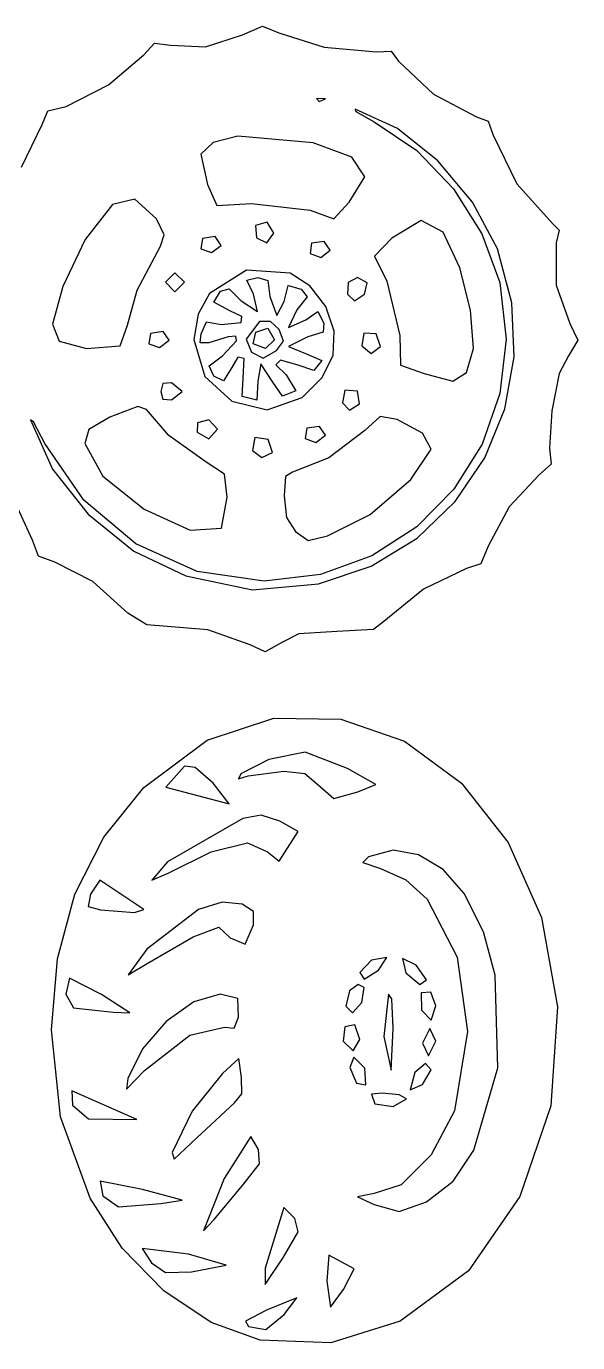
# Model space of a CAD drawing. Extents: x 1.4 to 78.7, y 1.5 to 53.2.
# Drawn here: x 56.64 to 66.48, y 5.03 to 28.51 of the extents above; entities that cross this region are included whole.
import ezdxf

# ---------------------------------------------------------------- set-up
doc = ezdxf.new("R2010")
doc.units = 0

msp = doc.modelspace()

# ---------------------------------------------------------------- linework, layer by layer
at = {"layer": 'Image'}
for p, q in [((60.49205, 28.356658), (60.853458, 28.510394)), ((60.853458, 28.510394), (61.146301, 28.395666)), ((58.736331, 28.002524), (58.921292, 28.208838)), ((58.921292, 28.208838), (59.210355, 28.175929)), ((59.833646, 28.147528), (60.49205, 28.356658)), ((61.146301, 28.395666), (61.954796, 28.137121)), ((58.103805, 27.468468), (58.736331, 28.002524)), ((59.210355, 28.175929), (59.833646, 28.147528)), ((61.954796, 28.137121), (62.886069, 28.057515)), ((62.886069, 28.057515), (63.147078, 28.065729)), ((63.147078, 28.065729), (63.281147, 27.888465)), ((63.281147, 27.888465), (63.903438, 27.297699)), ((57.345934, 27.078497), (58.103805, 27.468468)), ((63.903438, 27.297699), (64.669427, 26.895168)), ((57.022345, 27.000896), (57.345934, 27.078497)), ((61.97538, 27.214316), (61.813103, 27.22101)), ((61.813103, 27.22101), (61.864255, 27.169858)), ((61.864255, 27.169858), (61.97538, 27.214326)), ((61.97538, 27.214326), (61.97538, 27.214316)), ((63.259505, 26.687147), (62.50631, 27.030044)), ((62.50631, 27.030044), (62.518481, 26.988743)), ((56.918317, 26.759511), (57.022345, 27.000896)), ((62.518481, 26.988743), (62.844977, 26.808075)), ((62.844977, 26.808075), (63.606906, 26.296593)), ((64.669427, 26.895168), (64.881233, 26.817699)), ((64.881233, 26.817699), (64.968451, 26.570498)), ((56.54771, 25.99633), (56.918317, 26.759511)), ((60.413383, 26.549458), (59.969346, 26.439954)), ((61.757548, 26.434714), (60.413383, 26.549458)), ((63.979983, 26.112345), (63.259505, 26.687147)), ((64.968451, 26.570498), (65.392106, 25.697684)), ((59.969346, 26.439954), (59.753128, 26.227051)), ((62.447442, 26.177558), (61.757548, 26.434714)), ((59.753128, 26.227051), (59.86927, 25.689762)), ((62.675643, 25.822604), (62.447442, 26.177558)), ((63.606906, 26.296593), (64.261504, 25.612847)), ((64.598663, 25.373408), (63.979983, 26.112345)), ((59.86927, 25.689762), (60.036177, 25.312438)), ((62.400477, 25.37059), (62.675643, 25.822604)), ((62.675643, 25.822604), (62.675643, 25.822604)), ((64.261504, 25.612847), (64.767913, 24.809186)), ((65.392106, 25.697684), (66.027402, 24.994189)), ((58.570936, 25.429221), (58.17505, 25.331691)), ((58.956921, 25.078133), (58.570936, 25.429221)), ((62.125311, 25.0738), (62.400477, 25.37059)), ((65.046463, 24.538106), (64.598663, 25.373408)), ((58.17505, 25.331691), (57.68811, 24.707128)), ((60.036177, 25.312438), (60.657412, 25.350646)), ((60.657412, 25.350646), (61.701978, 25.231327)), ((61.701978, 25.231327), (62.125311, 25.0738)), ((59.095, 24.792362), (58.956921, 25.078133)), ((60.93732, 25.01394), (60.724611, 24.955843)), ((60.724611, 24.955843), (60.744393, 24.734605)), ((61.05207, 24.820938), (60.93732, 25.01394)), ((63.682764, 25.046017), (63.161304, 24.72831)), ((64.07661, 24.840657), (63.682764, 25.046017)), ((66.027402, 24.994189), (66.144136, 24.87165)), ((57.68811, 24.707128), (57.288681, 23.870182)), ((59.029475, 24.591158), (59.095, 24.792362)), ((59.781732, 24.726452), (59.752986, 24.541189)), ((60.008147, 24.75901), (59.781732, 24.726452)), ((60.114504, 24.601955), (60.008147, 24.75901)), ((60.744393, 24.734605), (60.93152, 24.64853)), ((60.93152, 24.64853), (61.05207, 24.820938)), ((61.05207, 24.820938), (61.05207, 24.820938)), ((61.955478, 24.674344), (61.729063, 24.641786)), ((62.061835, 24.517289), (61.955478, 24.674344)), ((63.161304, 24.72831), (62.850602, 24.41012)), ((64.375063, 24.199917), (64.07661, 24.840657)), ((64.767913, 24.809186), (65.085272, 23.937955)), ((66.144136, 24.87165), (66.095617, 24.647048)), ((58.612607, 23.80472), (59.029475, 24.591158)), ((59.752986, 24.541189), (59.944125, 24.473106)), ((59.944125, 24.473106), (60.114504, 24.601955)), ((60.114504, 24.601955), (60.114504, 24.601955)), ((61.729063, 24.641786), (61.700316, 24.456522)), ((61.700316, 24.456522), (61.891456, 24.388439)), ((61.891456, 24.388439), (62.061835, 24.517289)), ((62.061835, 24.517289), (62.061835, 24.517289)), ((65.304823, 23.577135), (65.046463, 24.538106)), ((66.095617, 24.647048), (66.091961, 23.894228)), ((62.850602, 24.41012), (63.070788, 23.965207)), ((64.564834, 23.446074), (64.375063, 24.199917)), ((59.288981, 24.115168), (59.119648, 23.945835)), ((59.458314, 23.945835), (59.288981, 24.115168)), ((60.569065, 24.15937), (59.907635, 23.74256)), ((61.34833, 24.105188), (60.569065, 24.15937)), ((60.572037, 23.984437), (60.770641, 24.030514)), ((60.693271, 23.734925), (60.572037, 23.984437)), ((60.770641, 24.030514), (60.947911, 23.975481)), ((60.947911, 23.975481), (60.982307, 23.691848)), ((61.699673, 23.880715), (61.34833, 24.105188)), ((62.548644, 24.030493), (62.37942, 23.938524)), ((62.71958, 23.933044), (62.548644, 24.030493)), ((63.070788, 23.965207), (63.30388, 22.99223)), ((57.288681, 23.870182), (57.100712, 23.198713)), ((58.442315, 23.180954), (58.612607, 23.80472)), ((59.119648, 23.945835), (59.288981, 23.776501)), ((59.288981, 23.776501), (59.458314, 23.945835)), ((59.458314, 23.945835), (59.458314, 23.945835)), ((59.907635, 23.74256), (59.703584, 23.378293)), ((59.983997, 23.588663), (60.102182, 23.783881)), ((60.102182, 23.783881), (60.255035, 23.826637)), ((60.255035, 23.826637), (60.470278, 23.612119)), ((60.765413, 23.423043), (60.693271, 23.734925)), ((61.236307, 23.602184), (61.309928, 23.885167)), ((61.309928, 23.885167), (61.541334, 23.822425)), ((61.541334, 23.822425), (61.646618, 23.686039)), ((61.981502, 23.513583), (61.699673, 23.880715)), ((62.37942, 23.938524), (62.36915, 23.730104)), ((62.36915, 23.730104), (62.494566, 23.61264)), ((62.494566, 23.61264), (62.672566, 23.730369)), ((62.672566, 23.730451), (62.71958, 23.933044)), ((62.672566, 23.730369), (62.672566, 23.730451)), ((65.085272, 23.937955), (65.202697, 22.929175)), ((66.091961, 23.894228), (66.337472, 23.206812)), ((60.266501, 23.436573), (59.983997, 23.588663)), ((60.470278, 23.612119), (60.765413, 23.423043)), ((60.982307, 23.691848), (61.109307, 23.353182)), ((61.109307, 23.353182), (61.236307, 23.602184)), ((61.646618, 23.686039), (61.462197, 23.453424)), ((62.132763, 23.06995), (61.981502, 23.513583)), ((65.341956, 22.61528), (65.304823, 23.577135)), ((59.703584, 23.378293), (59.627965, 22.921189)), ((60.485412, 23.334832), (60.266501, 23.436573)), ((60.473757, 23.225518), (60.485412, 23.334832)), ((61.462197, 23.453424), (61.31645, 23.139352)), ((61.31645, 23.139352), (61.623241, 23.27409)), ((61.623241, 23.27409), (61.83918, 23.423223)), ((61.83918, 23.423223), (61.948628, 23.212993)), ((64.615127, 22.763422), (64.564834, 23.446074)), ((57.100712, 23.198713), (57.220699, 22.89354)), ((58.308391, 22.811885), (58.442315, 23.180954)), ((58.8504, 23.033113), (58.821653, 22.84785)), ((59.076815, 23.065671), (58.8504, 23.033113)), ((59.183172, 22.908616), (59.076815, 23.065671)), ((59.737127, 22.86267), (59.75575, 23.024012)), ((59.75575, 23.024012), (59.852414, 23.238423)), ((59.852414, 23.238423), (60.115671, 23.189574)), ((60.115671, 23.189574), (60.473757, 23.225518)), ((60.796891, 23.246938), (60.558979, 22.929849)), ((60.683688, 22.848889), (60.731724, 23.056066)), ((60.731724, 23.056066), (60.94617, 23.127424)), ((60.992479, 23.243318), (60.796891, 23.246938)), ((60.94617, 23.127424), (61.066761, 22.917264)), ((61.148666, 23.104746), (60.992479, 23.243318)), ((61.227498, 22.89409), (61.148666, 23.104746)), ((61.937142, 23.051641), (61.662812, 22.972717)), ((61.948628, 23.212993), (61.937142, 23.051641)), ((62.110325, 22.642347), (62.132763, 23.06995)), ((62.660814, 23.033537), (62.62224, 22.810845)), ((62.879401, 23.024026), (62.660814, 23.033537)), ((62.957885, 22.796645), (62.879401, 23.024026)), ((66.337472, 23.206812), (66.477672, 22.910875)), ((57.220699, 22.89354), (57.713278, 22.763213)), ((57.713278, 22.763213), (58.308391, 22.811885)), ((58.308391, 22.811885), (58.308391, 22.811885)), ((58.821653, 22.84785), (59.012793, 22.779766)), ((59.012793, 22.779766), (59.183172, 22.908616)), ((59.183172, 22.908616), (59.183172, 22.908616)), ((59.627965, 22.921189), (59.82142, 22.265007)), ((59.8934, 22.864957), (59.737127, 22.86267)), ((60.241475, 22.970351), (59.8934, 22.864957)), ((60.135641, 22.633516), (60.390598, 22.89681)), ((60.375117, 22.984579), (60.241475, 22.970351)), ((60.390598, 22.89681), (60.375117, 22.984579)), ((60.558979, 22.929849), (60.657852, 22.700176)), ((60.902644, 22.760516), (60.683688, 22.848889)), ((60.683688, 22.848889), (60.683688, 22.848889)), ((61.066761, 22.917264), (60.902644, 22.760516)), ((61.103264, 22.724228), (61.227498, 22.89409)), ((61.662812, 22.972717), (61.315335, 22.796493)), ((61.315335, 22.796493), (61.617306, 22.675849)), ((62.62224, 22.810845), (62.790928, 22.675836)), ((62.790928, 22.675836), (62.957885, 22.796645)), ((62.957885, 22.796645), (62.957885, 22.796645)), ((63.30388, 22.99223), (63.316792, 22.46417)), ((65.202697, 22.929175), (65.090164, 21.959739)), ((66.477672, 22.910875), (66.316305, 22.633503)), ((59.897609, 22.455152), (60.135641, 22.633516)), ((60.413001, 22.6065), (60.305543, 22.42322)), ((60.52525, 22.584036), (60.413001, 22.6065)), ((60.506439, 22.232763), (60.52525, 22.584036)), ((60.657852, 22.700176), (60.866197, 22.591183)), ((60.866197, 22.591183), (61.103264, 22.724228)), ((61.175961, 22.552596), (61.09262, 22.469298)), ((61.103264, 22.724228), (61.103264, 22.724228)), ((61.490306, 22.464183), (61.175961, 22.552596)), ((61.617306, 22.675849), (61.913639, 22.546191)), ((61.913639, 22.546191), (61.770108, 22.368665)), ((61.917664, 22.244115), (62.110325, 22.642347)), ((64.495144, 22.336249), (64.615127, 22.763422)), ((65.174501, 21.683633), (65.341956, 22.61528)), ((66.316305, 22.633503), (66.146972, 22.315101)), ((59.983242, 22.26945), (59.897609, 22.455152)), ((60.305543, 22.42322), (60.157953, 22.184114)), ((60.824991, 22.489096), (60.768934, 22.177954)), ((61.038856, 22.161489), (60.824991, 22.489096)), ((61.09262, 22.469298), (61.276902, 22.290823)), ((61.770108, 22.368665), (61.490306, 22.464183)), ((63.316792, 22.46417), (63.73705, 22.319707)), ((63.73705, 22.319707), (64.250183, 22.182933)), ((64.250183, 22.182933), (64.495146, 22.336244)), ((64.495146, 22.336244), (64.495144, 22.336249)), ((66.146972, 22.315101), (66.017438, 21.650058)), ((59.07525, 22.135612), (59.034981, 21.998504)), ((59.225481, 22.152557), (59.07525, 22.135612)), ((59.415981, 21.998504), (59.225481, 22.152557)), ((59.82142, 22.265007), (60.305298, 21.821927)), ((60.157953, 22.184114), (59.983242, 22.26945)), ((60.487494, 21.90391), (60.506439, 22.232763)), ((60.768934, 22.177954), (60.748958, 21.843722)), ((61.210915, 21.912991), (61.038856, 22.161489)), ((61.276902, 22.290823), (61.446235, 22.007058)), ((61.558251, 21.888591), (61.917664, 22.244115)), ((59.034981, 21.998504), (59.07525, 21.861396)), ((59.07525, 21.861396), (59.225481, 21.844448)), ((59.225481, 21.844448), (59.415981, 21.998504)), ((59.415981, 21.998504), (59.415981, 21.998504)), ((60.748958, 21.843722), (60.487489, 21.90391)), ((60.487489, 21.90391), (60.487494, 21.90391)), ((60.93308, 21.670328), (61.558251, 21.888591)), ((61.446235, 22.007058), (61.210915, 21.912991)), ((61.558251, 21.888591), (61.558251, 21.888591)), ((62.323845, 22.022242), (62.280745, 21.792542)), ((62.546098, 22.000628), (62.323845, 22.022242)), ((62.581653, 21.775616), (62.546098, 22.000628)), ((65.090164, 21.959739), (64.770819, 21.058978)), ((58.626093, 21.730369), (58.124816, 21.535904)), ((58.780982, 21.676546), (58.626093, 21.730369)), ((59.181271, 21.212605), (58.780982, 21.676546)), ((60.305298, 21.821927), (60.93308, 21.670328)), ((62.280745, 21.792542), (62.407171, 21.665505)), ((62.407171, 21.665505), (62.581653, 21.775608)), ((62.581653, 21.775608), (62.581653, 21.775616)), ((64.819097, 20.813283), (65.174501, 21.683633)), ((66.017438, 21.650058), (65.974803, 20.987805)), ((56.763561, 21.453463), (56.7118, 21.490504)), ((56.7118, 21.490504), (57.10268, 20.609064)), ((56.968948, 21.067172), (56.763561, 21.453463)), ((58.124816, 21.535904), (57.753978, 21.319726)), ((59.694002, 21.436324), (59.684871, 21.270559)), ((59.895757, 21.490504), (59.694002, 21.436324)), ((60.05098, 21.321171), (59.895757, 21.490504)), ((61.870812, 21.372348), (61.644397, 21.33979)), ((61.977168, 21.215293), (61.870812, 21.372348)), ((62.953833, 21.547537), (62.681245, 21.29815)), ((63.256514, 21.493711), (62.953833, 21.547537)), ((63.7051, 21.254752), (63.256514, 21.493711)), ((57.753978, 21.319726), (57.680316, 21.066293)), ((59.846719, 20.733913), (59.181271, 21.212605)), ((59.684871, 21.270559), (59.894877, 21.15167)), ((59.894877, 21.15167), (60.05098, 21.321171)), ((60.05098, 21.321171), (60.05098, 21.321171)), ((60.717676, 21.175066), (60.672081, 20.945863)), ((60.951911, 21.139489), (60.717676, 21.175066)), ((61.029667, 20.905961), (60.951911, 21.139489)), ((61.644397, 21.33979), (61.61565, 21.154526)), ((61.61565, 21.154526), (61.806789, 21.086443)), ((61.806789, 21.086443), (61.977168, 21.215293)), ((61.977168, 21.215293), (61.977168, 21.215293)), ((62.681245, 21.29815), (62.03427, 20.811519)), ((63.860975, 20.96749), (63.7051, 21.254752)), ((57.661997, 20.054365), (56.968948, 21.067172)), ((57.680316, 21.066293), (58.001771, 20.482426)), ((60.672081, 20.945863), (60.841158, 20.817375)), ((60.841158, 20.817375), (61.029667, 20.905961)), ((61.029667, 20.905961), (61.029667, 20.905961)), ((63.502049, 20.426), (63.860975, 20.96749)), ((64.770819, 21.058978), (64.267809, 20.256222)), ((65.974803, 20.987805), (66.006864, 20.698523)), ((60.173217, 20.523927), (59.846719, 20.733913)), ((62.03427, 20.811519), (61.389021, 20.559172)), ((64.292382, 20.035323), (64.819097, 20.813283)), ((66.006864, 20.698523), (65.79635, 20.513042)), ((57.10268, 20.609064), (57.740865, 19.80526)), ((58.001771, 20.482426), (58.740727, 19.89754)), ((60.220313, 20.110005), (60.173217, 20.523927)), ((61.265046, 20.478795), (61.236312, 20.13199)), ((61.389021, 20.559172), (61.265046, 20.478795)), ((65.79635, 20.513042), (65.253507, 19.93722)), ((62.77138, 19.804277), (63.502049, 20.426)), ((64.267809, 20.256222), (63.60428, 19.5808)), ((56.748984, 19.345583), (56.412546, 20.069482)), ((58.588687, 19.280252), (57.661997, 20.054365)), ((60.118713, 19.560107), (60.220313, 20.110005)), ((61.236312, 20.13199), (61.277898, 19.74944)), ((63.610995, 19.380843), (64.292382, 20.035323)), ((57.740865, 19.80526), (58.557697, 19.148033)), ((58.740727, 19.89754), (59.559078, 19.520485)), ((61.277898, 19.74944), (61.442359, 19.498763)), ((62.010241, 19.420383), (62.77138, 19.804277)), ((62.77138, 19.804277), (62.77138, 19.804277)), ((65.253507, 19.93722), (64.876974, 19.235948)), ((59.559078, 19.520485), (60.118713, 19.560107)), ((60.118713, 19.560107), (60.118713, 19.560107)), ((61.442359, 19.498763), (61.669532, 19.337978)), ((63.60428, 19.5808), (62.803379, 19.062043)), ((56.854678, 19.056443), (56.748984, 19.345583)), ((59.683782, 18.785766), (58.588687, 19.280252)), ((61.669532, 19.337978), (62.010241, 19.420383)), ((62.791575, 18.880933), (63.610995, 19.380843)), ((57.143157, 18.950508), (56.854678, 19.056443)), ((58.557697, 19.148033), (59.484524, 18.706321)), ((62.803379, 19.062043), (61.888252, 18.72928)), ((64.876974, 19.235948), (64.747724, 18.924199)), ((57.826092, 18.605445), (57.143157, 18.950508)), ((61.850761, 18.566685), (62.791575, 18.880933)), ((64.496059, 18.835189), (63.725329, 18.468254)), ((64.747724, 18.924199), (64.496059, 18.835189)), ((58.450983, 18.038908), (57.826092, 18.605445)), ((59.484524, 18.706321), (60.674643, 18.457697)), ((60.882046, 18.611841), (59.683782, 18.785766)), ((60.674643, 18.457697), (61.850761, 18.566685)), ((61.888252, 18.72928), (60.882046, 18.611841)), ((61.850761, 18.566685), (61.850761, 18.566685)), ((63.725329, 18.468254), (63.01576, 17.893324)), ((58.789649, 17.831747), (58.450983, 18.038908)), ((63.01576, 17.893324), (62.835023, 17.751284)), ((59.873466, 17.741122), (58.789649, 17.831747)), ((60.632441, 17.473999), (59.873466, 17.741122)), ((61.503037, 17.674099), (61.206673, 17.523101)), ((62.176521, 17.714749), (61.503037, 17.674099)), ((62.835023, 17.751284), (62.176521, 17.714749)), ((60.901244, 17.350369), (60.632441, 17.473999)), ((60.632441, 17.473999), (60.632441, 17.473999)), ((61.206673, 17.523101), (60.901244, 17.350369)), ((59.862105, 15.77414), (61.054158, 16.169843)), ((61.054158, 16.169843), (62.249339, 16.152815)), ((62.249339, 16.152815), (63.386133, 15.755667)), ((58.73469, 14.933093), (59.862105, 15.77414)), ((63.386133, 15.755667), (64.403029, 15.011011)), ((61.611226, 15.561292), (60.964638, 15.429179)), ((62.371672, 15.271748), (61.611226, 15.561292)), ((59.459042, 15.310245), (59.12875, 14.938596)), ((59.648884, 15.290456), (59.459042, 15.310245)), ((59.970467, 15.00929), (59.648884, 15.290456)), ((60.964638, 15.429179), (60.466952, 15.173987)), ((62.872033, 14.984766), (62.371672, 15.271748)), ((60.466952, 15.173987), (60.423604, 15.088011)), ((60.423604, 15.088011), (60.594219, 15.137824)), ((60.594219, 15.137824), (61.235383, 15.225189)), ((61.235383, 15.225189), (61.60881, 15.181061)), ((61.60881, 15.181061), (61.843705, 14.975873)), ((58.019717, 14.047883), (58.73469, 14.933093)), ((59.12875, 14.938596), (60.259109, 14.640927)), ((60.259109, 14.640927), (59.970467, 15.00929)), ((59.970467, 15.00929), (59.970467, 15.00929)), ((61.843705, 14.975873), (62.125523, 14.737326)), ((62.125523, 14.737326), (62.551832, 14.850977)), ((62.551832, 14.850977), (62.872033, 14.984766)), ((62.551832, 14.850977), (62.551832, 14.850977)), ((64.403029, 15.011011), (65.238513, 13.951458)), ((60.503536, 14.378349), (59.158616, 13.602211)), ((60.830002, 14.436286), (60.503536, 14.378349)), ((61.159702, 14.332553), (60.830002, 14.436286)), ((61.490312, 14.145892), (61.159702, 14.332553)), ((61.146512, 13.616522), (61.490312, 14.145892)), ((57.504394, 13.025903), (58.019717, 14.047883)), ((59.93351, 13.782151), (60.581716, 13.945857)), ((60.581716, 13.945857), (60.939979, 13.785855)), ((65.238513, 13.951458), (65.831073, 12.60962)), ((59.168326, 13.4037), (59.9335, 13.782149)), ((59.9335, 13.782149), (59.93351, 13.782151)), ((60.939979, 13.785855), (61.146512, 13.616522)), ((62.74679, 13.693955), (62.641087, 13.591327)), ((63.182232, 13.811284), (62.74679, 13.693955)), ((63.637664, 13.731881), (63.182232, 13.811284)), ((64.073841, 13.470735), (63.637664, 13.731881)), ((59.158616, 13.602211), (58.875092, 13.278638)), ((58.875092, 13.278638), (59.168326, 13.4037)), ((62.641087, 13.591327), (62.958911, 13.488758)), ((62.958911, 13.488758), (63.407834, 13.286016)), ((64.451519, 13.042835), (64.073841, 13.470735)), ((57.948249, 13.277859), (57.779382, 13.028767)), ((58.734415, 12.753362), (57.948249, 13.277859)), ((63.407834, 13.286016), (63.790595, 12.93764)), ((57.192459, 11.876961), (57.504394, 13.025903)), ((57.779382, 13.028767), (57.742626, 12.809986)), ((63.790595, 12.93764), (64.32771, 11.902059)), ((64.795782, 12.357926), (64.451519, 13.042835)), ((57.742626, 12.809986), (57.961597, 12.745983)), ((57.961597, 12.745983), (58.569387, 12.700224)), ((58.569387, 12.700224), (58.734415, 12.753365)), ((58.734415, 12.753365), (58.734415, 12.753362)), ((59.707131, 12.756821), (58.788305, 12.048331)), ((60.131642, 12.887676), (59.707131, 12.756821)), ((60.488431, 12.848676), (60.131642, 12.887676)), ((60.692444, 12.717083), (60.488431, 12.848676)), ((60.692268, 12.483803), (60.692444, 12.717083)), ((60.541253, 12.139069), (60.692268, 12.483803)), ((65.831073, 12.60962), (66.119196, 11.018108)), ((58.795423, 11.788918), (59.611894, 12.264535)), ((59.611894, 12.264535), (59.611902, 12.264535)), ((59.611902, 12.264535), (60.075261, 12.4379)), ((60.075261, 12.4379), (60.275907, 12.249401)), ((60.275907, 12.249401), (60.541253, 12.139069)), ((65.006483, 11.58053), (64.795782, 12.357926)), ((58.788305, 12.048331), (58.453623, 11.590504)), ((57.08765, 10.610862), (57.192459, 11.876961)), ((58.453623, 11.590504), (58.795423, 11.788918)), ((62.796621, 11.848141), (62.590977, 11.628676)), ((63.068994, 11.89673), (62.796621, 11.848141)), ((62.92047, 11.674126), (63.068994, 11.89673)), ((63.596941, 11.760724), (63.35083, 11.879532)), ((63.35083, 11.879532), (63.40773, 11.622438)), ((63.776309, 11.499861), (63.596941, 11.760724)), ((64.32771, 11.902059), (64.510416, 10.578165)), ((57.40515, 11.527676), (57.34165, 11.246229)), ((57.976649, 11.238024), (57.40515, 11.527676)), ((62.590977, 11.628676), (62.66378, 11.510946)), ((62.66378, 11.510946), (62.92047, 11.674126)), ((62.92047, 11.674126), (62.92047, 11.674126)), ((63.40773, 11.622438), (63.659046, 11.415194)), ((65.049601, 9.931692), (65.006483, 11.58053)), ((62.401937, 11.301027), (62.336977, 11.027268)), ((62.557703, 11.415194), (62.401937, 11.301027)), ((62.666969, 11.360558), (62.557703, 11.415194)), ((62.62228, 11.097695), (62.666969, 11.360558)), ((63.659046, 11.415194), (63.776309, 11.499861)), ((63.858684, 11.282555), (63.68112, 11.269203)), ((63.776309, 11.499861), (63.776309, 11.499861)), ((63.945642, 11.034195), (63.858684, 11.282555)), ((57.34165, 11.246229), (57.480752, 10.998389)), ((58.484649, 10.910574), (57.976649, 11.238024)), ((59.629095, 11.108563), (59.134612, 10.75418)), ((60.097885, 11.245861), (59.629095, 11.108563)), ((60.411861, 11.168668), (60.097885, 11.245861)), ((60.422156, 10.836911), (60.411861, 11.168668)), ((62.458739, 10.91174), (62.62228, 11.097695)), ((62.62228, 11.097695), (62.62228, 11.097695)), ((63.098976, 11.245861), (63.018012, 10.488359)), ((63.161534, 11.162798), (63.098976, 11.245861)), ((63.182346, 10.632029), (63.161534, 11.162798)), ((63.68112, 11.269203), (63.688149, 10.958503)), ((57.480752, 10.998389), (58.188316, 10.922427)), ((58.188316, 10.922427), (58.484649, 10.910574)), ((60.346545, 10.635672), (60.422156, 10.836911)), ((62.336977, 11.027268), (62.458739, 10.91174)), ((63.688149, 10.958503), (63.860817, 10.780097)), ((63.860817, 10.780097), (63.945642, 11.034195)), ((63.945642, 11.034195), (63.945642, 11.034195)), ((66.119196, 11.018108), (66.000141, 9.249653)), ((57.24529, 9.05698), (57.08765, 10.610862)), ((59.134612, 10.75418), (58.70898, 10.268981)), ((59.551902, 10.514784), (60.175577, 10.654108)), ((60.175577, 10.654108), (60.346545, 10.635672)), ((62.318629, 10.661277), (62.29194, 10.407718)), ((62.498934, 10.700087), (62.318629, 10.661277)), ((62.590977, 10.436531), (62.498934, 10.700087)), ((63.150369, 9.891196), (63.182346, 10.632029)), ((63.182346, 10.632029), (63.182346, 10.632029)), ((63.841047, 10.633955), (63.707184, 10.371499)), ((63.945642, 10.406249), (63.841047, 10.633955)), ((64.510416, 10.578165), (64.278874, 9.162103)), ((58.74535, 9.880764), (59.551902, 10.514784)), ((59.551902, 10.514784), (59.551902, 10.514784)), ((62.29194, 10.407718), (62.471027, 10.232946)), ((62.471027, 10.232946), (62.590977, 10.436531)), ((62.590977, 10.436531), (62.590977, 10.436531)), ((63.018012, 10.488359), (63.150369, 9.891196)), ((63.707184, 10.371499), (63.813017, 10.145196)), ((63.813017, 10.145196), (63.945642, 10.406249)), ((63.945642, 10.406249), (63.945642, 10.406249)), ((58.70898, 10.268981), (58.446742, 9.739236)), ((62.484622, 10.122127), (62.410462, 9.935545)), ((62.678268, 9.926624), (62.484622, 10.122127)), ((58.426446, 9.550709), (58.74535, 9.880764)), ((60.43198, 10.093832), (60.135647, 9.831575)), ((60.47835, 9.75968), (60.43198, 10.093832)), ((62.410462, 9.935545), (62.527699, 9.654773)), ((62.694083, 9.627703), (62.678268, 9.926624)), ((62.678268, 9.926624), (62.678268, 9.926624)), ((63.763477, 10.008358), (63.570384, 9.845743)), ((63.705133, 9.632831), (63.860975, 9.895578)), ((63.860975, 9.895578), (63.763477, 10.008358)), ((63.860975, 9.895578), (63.860975, 9.895578)), ((64.625683, 8.463141), (65.049601, 9.931692)), ((58.446742, 9.739236), (58.426446, 9.550709)), ((60.135647, 9.831575), (59.597548, 9.155527)), ((60.48207, 9.46672), (60.47835, 9.75968)), ((62.527699, 9.654773), (62.694083, 9.627703)), ((63.570384, 9.845743), (63.48908, 9.535091)), ((63.48908, 9.535091), (63.705133, 9.632831)), ((58.611649, 9.007505), (57.449354, 9.519121)), ((57.449354, 9.519121), (57.458694, 9.265743)), ((60.351351, 9.303597), (60.48207, 9.46672)), ((62.989645, 9.479981), (62.797409, 9.459717)), ((62.797409, 9.459717), (62.855295, 9.288296)), ((63.291669, 9.44944), (62.989645, 9.479981)), ((63.421281, 9.374868), (63.291669, 9.44944)), ((57.458694, 9.265743), (57.744028, 9.020485)), ((59.679828, 8.68124), (60.351351, 9.303597)), ((60.351351, 9.303597), (60.351351, 9.303597)), ((62.855295, 9.288296), (63.183198, 9.238365)), ((63.183198, 9.238365), (63.421281, 9.374868)), ((63.421281, 9.374868), (63.421281, 9.374868)), ((64.278874, 9.162103), (63.86452, 8.375837)), ((66.000141, 9.249653), (65.446012, 7.632717)), ((57.777934, 7.605199), (57.24529, 9.05698)), ((57.744028, 9.020485), (58.611654, 9.007494)), ((58.611654, 9.007494), (58.611649, 9.007505)), ((59.597548, 9.155527), (59.240316, 8.422171)), ((60.645191, 8.705864), (60.16618, 7.95759)), ((60.781597, 8.473031), (60.645191, 8.705864)), ((59.272261, 8.301495), (59.679828, 8.68124)), ((60.797038, 8.216017), (60.781597, 8.473031)), ((64.252587, 7.911105), (64.625683, 8.463141)), ((59.240316, 8.422171), (59.272261, 8.301495)), ((63.86452, 8.375837), (63.32434, 7.842504)), ((60.521358, 7.859199), (60.797038, 8.216017)), ((58.709642, 7.762533), (57.955057, 7.90816)), ((57.955057, 7.90816), (58.003415, 7.64789)), ((59.415981, 7.56866), (58.709642, 7.762533)), ((60.16618, 7.95759), (59.799663, 7.023053)), ((59.988745, 7.2242), (60.521358, 7.859199)), ((60.521358, 7.859199), (60.521358, 7.859199)), ((63.32434, 7.842504), (62.844977, 7.686968)), ((63.779537, 7.541699), (64.252587, 7.911105)), ((58.34852, 6.710536), (57.777934, 7.605199)), ((58.003415, 7.64789), (58.281508, 7.448009)), ((59.034981, 7.508539), (59.415981, 7.56866)), ((62.844977, 7.686968), (62.548644, 7.63076)), ((62.548644, 7.63076), (62.844977, 7.494294)), ((63.293462, 7.365976), (63.779537, 7.541699)), ((63.779537, 7.541699), (63.779537, 7.541699)), ((65.446012, 7.632717), (64.526337, 6.306158)), ((58.281508, 7.448009), (59.034981, 7.508539)), ((59.034981, 7.508539), (59.034981, 7.508539)), ((61.234534, 7.435866), (60.897646, 6.353909)), ((61.429407, 7.240659), (61.234534, 7.435866)), ((62.844977, 7.494294), (63.293462, 7.365976)), ((59.799663, 7.023053), (59.988745, 7.2242)), ((61.489657, 7.001785), (61.429407, 7.240659)), ((61.429407, 7.240659), (61.429407, 7.240659)), ((61.227477, 6.554786), (61.489657, 7.001785)), ((59.089826, 5.952602), (58.34852, 6.710536)), ((59.529214, 6.608237), (58.703036, 6.706228)), ((58.703036, 6.706228), (58.872369, 6.453877)), ((60.204219, 6.412541), (59.529214, 6.608237)), ((62.03666, 6.5892), (61.998311, 6.123534)), ((62.485128, 6.341778), (62.03666, 6.5892)), ((58.872369, 6.453877), (59.122686, 6.276195)), ((59.582986, 6.291214), (60.204219, 6.412541)), ((60.204219, 6.412541), (60.204219, 6.412541)), ((60.897646, 6.064117), (61.227477, 6.554786)), ((60.897646, 6.353909), (60.897646, 6.064117)), ((62.297919, 5.975368), (62.485128, 6.341778)), ((59.122686, 6.276195), (59.582986, 6.291214)), ((61.998311, 6.123534), (62.067296, 5.657868)), ((64.526337, 6.306158), (63.310643, 5.408835)), ((59.933947, 5.388041), (59.089826, 5.952602)), ((62.067296, 5.657868), (62.297919, 5.975368)), ((62.297919, 5.975368), (62.297919, 5.975368)), ((61.467002, 5.827201), (60.921225, 5.606743)), ((61.236312, 5.530868), (61.467002, 5.827201)), ((60.921225, 5.606743), (60.550897, 5.413465)), ((60.550897, 5.413465), (60.601313, 5.31636)), ((60.910291, 5.264481), (61.236312, 5.530868)), ((61.236312, 5.530868), (61.236312, 5.530868)), ((63.310643, 5.408835), (62.072315, 5.026975)), ((60.812979, 5.073494), (59.933947, 5.388041)), ((60.601313, 5.31636), (60.910291, 5.264481)), ((62.072315, 5.026975), (60.812979, 5.073494)), ((60.812979, 5.073494), (60.812979, 5.073494))]:
    msp.add_line(p, q, dxfattribs=at)

doc.saveas('drawing.dxf')
